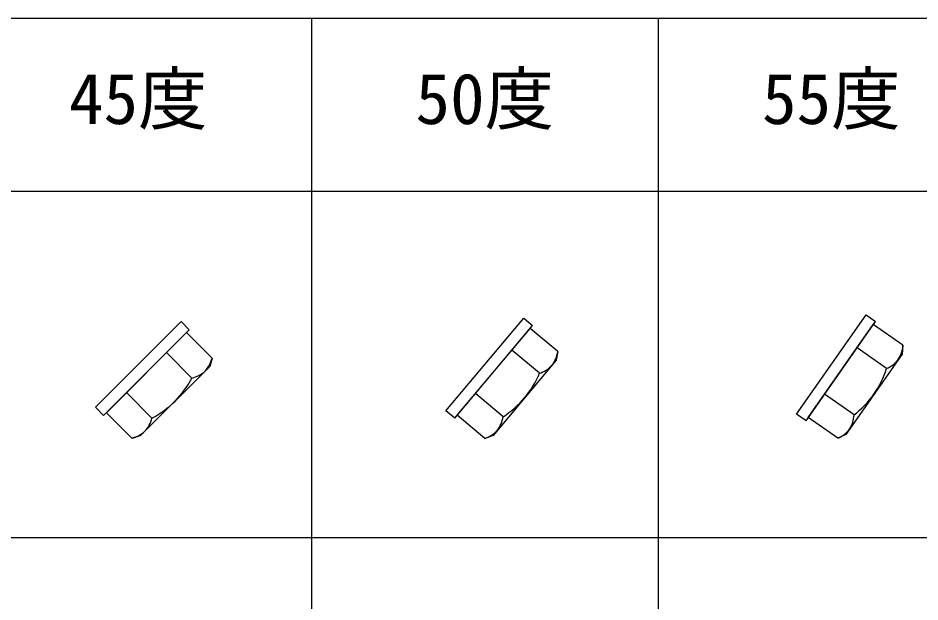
# Model space of a CAD drawing. Units: millimetres, scale not verified. Extents: x -585 to 585, y -390 to 417.
# Drawn here: x -5.8 to 150.3, y 288.9 to 390 of the extents above; entities that cross this region are included whole.
import ezdxf
from ezdxf.enums import TextEntityAlignment as Align

# ---------------------------------------------------------------- set-up
doc = ezdxf.new("R2010")
doc.units = ezdxf.units.MM
doc.header["$LTSCALE"] = 3
doc.layers.add('0-0', color=3, linetype='Continuous')
doc.layers.add('F-0', color=4, linetype='Continuous')
doc.styles.add('ＭＳ ゴシック', font='')
doc.styles.get('ＭＳ ゴシック').set_extended_font_data('MS Gothic')

msp = doc.modelspace()

# ---------------------------------------------------------------- linework, layer by layer
at = {"layer": '0-0'}
for p, q in [((22.425, 337.425), (23.839, 336.01)), ((81.749, 338.043), (83.281, 336.758)), ((130.616, 320.252), (142.661, 337.454)), ((141.023, 338.601), (142.661, 337.454)), ((8.99, 321.161), (23.839, 336.01)), ((69.783, 320.671), (83.281, 336.758)), ((70.223, 321.196), (82.841, 336.233)), ((87.621, 332.221), (82.841, 336.233)), ((131.009, 320.813), (142.268, 336.892)), ((147.38, 333.313), (142.268, 336.892)), ((9.474, 321.645), (23.354, 335.526)), ((27.767, 331.113), (23.354, 335.526)), ((144.565, 329.293), (139.453, 332.873)), ((147.38, 333.313), (147.248, 331.801)), ((24.297, 327.643), (19.884, 332.056)), ((27.767, 331.113), (27.374, 329.646)), ((84.467, 328.462), (79.686, 332.474)), ((87.621, 332.221), (87.358, 330.726)), ((147.248, 331.801), (137.497, 317.874)), ((27.374, 329.646), (15.353, 317.625)), ((87.358, 330.726), (76.43, 317.703)), ((17.357, 320.702), (12.944, 325.115)), ((78.158, 320.943), (73.377, 324.955)), ((138.935, 321.253), (133.823, 324.832)), ((13.887, 317.232), (9.474, 321.645)), ((75.004, 317.184), (70.223, 321.196)), ((136.121, 317.233), (131.009, 320.813)), ((15.353, 317.625), (13.887, 317.232)), ((76.43, 317.703), (75.004, 317.184)), ((137.497, 317.874), (136.121, 317.233))]:
    msp.add_line(p, q, dxfattribs=at)
for points in [[(8.99, 321.161), (7.575, 322.575), (22.425, 337.425)], [(69.783, 320.671), (68.251, 321.957), (81.749, 338.043)], [(130.616, 320.252), (128.977, 321.399), (141.023, 338.601)]]:
    msp.add_lwpolyline(points, dxfattribs=at)
for centre, radius, start, end in [((142.482, 333.537), 4.903, 327.005, 357.375), ((22.982, 332.184), 4.903, 317.005, 347.375), ((82.762, 332.872), 4.903, 322.005, 352.375), ((82.983, 333.133), 4.902, 287.618, 317.994), ((142.68, 333.817), 4.902, 292.618, 322.994), ((23.226, 332.426), 4.902, 282.618, 312.994), ((68.355, 335.319), 17.51, 320.642, 336.946), ((127.917, 334.719), 17.51, 325.642, 341.946), ((8.844, 335.877), 17.51, 315.642, 331.946), ((128.142, 335.041), 17.51, 308.054, 324.358), ((9.121, 336.156), 17.51, 298.054, 314.358), ((68.607, 335.62), 17.51, 303.054, 319.358), ((12.574, 321.773), 4.902, 317.006, 347.382), ((73.3, 321.593), 4.902, 322.006, 352.382), ((134.039, 321.477), 4.902, 327.006, 357.382), ((134.235, 321.759), 4.903, 292.624, 322.995), ((12.815, 322.017), 4.903, 282.624, 312.995), ((73.519, 321.857), 4.903, 287.624, 317.995)]:
    msp.add_arc(centre, radius, start, end, dxfattribs=at)
at = {"layer": 'F-0', "color": 6}
for p, q in [((-585, 390), (585, 390)), ((-585, 360), (585, 360))]:
    msp.add_line(p, q, dxfattribs=at)
at = {"layer": 'F-0'}
for p, q in [((45, 390), (45, -390)), ((105, 390), (105, -390)), ((-555, 300), (585, 300))]:
    msp.add_line(p, q, dxfattribs=at)

# ---------------------------------------------------------------- texts
at = {"layer": 'F-0', "color": 7, "style": 'ＭＳ ゴシック'}
for s, p in [('45度', (3, 369)), ('50度', (63, 369)), ('55度', (123, 369))]:
    msp.add_text(s, height=8.798, dxfattribs=at).set_placement(p, align=Align.BOTTOM_LEFT)

doc.saveas('drawing.dxf')
